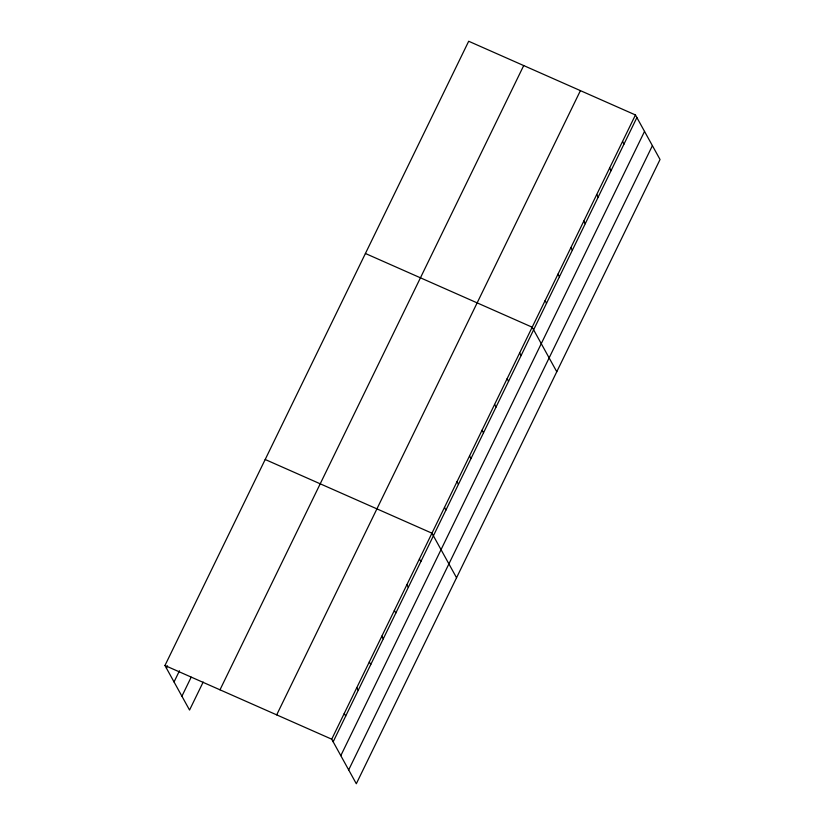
<?xml version="1.0" encoding="UTF-8"?>
<svg xmlns="http://www.w3.org/2000/svg" width="825" height="825" viewBox="0 0 825 825"><rect width="100%" height="100%" fill="white"/><g stroke="black" fill="none" stroke-linecap="round" stroke-linejoin="round"><path stroke-width="1.24" d="M164.959 665.497L468.683 41.25L635.446 114.953L660.041 159.503L356.317 783.75L331.722 739.19L164.959 665.497L189.554 710.047L203.177 682.058M166.403 668.116L167.496 665.868M174.044 681.955L179.489 670.756M181.912 696.207L191.173 677.181M219.986 689.813L523.71 65.567M276.684 714.873L580.418 90.626M331.722 739.19L635.446 114.953M333.166 741.809L636.89 117.573M340.808 755.648L644.531 131.412M348.676 769.911L652.4 145.664M365.413 253.492L532.177 327.195L556.772 371.745M265.186 459.494L431.949 533.187L456.545 577.748M622.535 141.477L623.978 144.097M609.634 168.011L611.077 170.631M596.722 194.535L598.166 197.154M583.811 221.069L585.255 223.688M570.9 247.603L572.354 250.222M557.999 274.127L559.443 276.746M545.088 300.661L546.532 303.28M519.647 352.945L521.101 355.565M507.117 378.696L508.571 381.315M494.588 404.446L496.042 407.065M482.068 430.186L483.512 432.816M469.538 455.936L470.982 458.556M457.009 481.687L458.452 484.306M444.479 507.437L445.923 510.056M419.42 558.938L420.863 561.557M406.89 584.688L408.334 587.307M394.36 610.438L395.804 613.058M381.831 636.188L383.285 638.808M369.301 661.939L370.755 664.558M356.771 687.689L358.225 690.308M344.252 713.439L345.696 716.059"/></g></svg>
